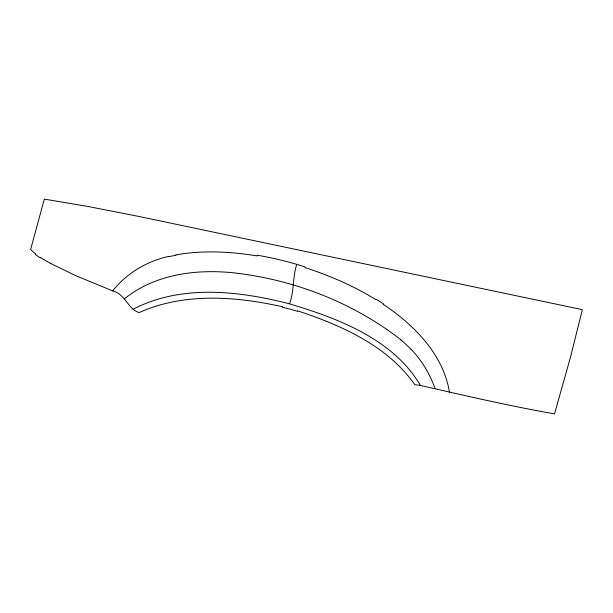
<?xml version="1.0" encoding="UTF-8"?>
<svg xmlns="http://www.w3.org/2000/svg" width="613" height="613" viewBox="0 0 613 613"><rect width="100%" height="100%" fill="white"/><g stroke="black" fill="none" stroke-linecap="round" stroke-linejoin="round"><path stroke-width="0.92" d="M296.523 264.992C292.608 277.651 294.217 291.359 289.505 303.833M50.833 263.567L75.843 275.697L112.669 290.899C126.592 273.329 146.745 261.253 168.575 256.441M124.401 298.845C155.495 273.735 197.692 268.617 236.266 273.13C295.704 280.302 353.916 303.106 401.193 340.016M112.669 290.899C122.454 293.221 126.355 303.037 133.052 309.274C180.858 284.294 238.189 290.777 288.616 303.596C337.518 318.093 393.408 339.158 420.426 385.439C464.915 395.615 509.518 405.952 554.527 413.89L570.573 356.889L582.35 309.657L138.837 216.435L87.023 206.29L44.335 199.11L30.65 249.422A24.589 18.444 16.2 0 0 31.623 250.487L35.761 254.111M175.747 254.916C202.635 250.112 230.289 251.506 257.123 255.92M420.426 385.439L414.794 384.657C387.6 345.824 341.487 325.365 297.788 310.914M282.585 306.784C235.76 296.271 183.885 292.393 139.082 312.615A17.08 13.44 15.7 0 1 133.052 309.274M305.013 267.59C329.817 275.559 353.877 286.087 376.091 299.757M43.477 259.337L40.81 257.667M383.217 304.324C413.982 324.798 443.299 354.276 449.475 392.22M411.039 349.241C421.836 360.298 429.736 373.899 435.031 388.366M401.071 340.054A106.08 55.438 21.9 0 1 410.917 349.257M40.466 258.019A65.576 49.599 15.7 0 1 35.37 254.426M50.848 263.536A134.806 100.747 16.2 0 1 43.5 259.322M168.79 256.74A118.845 76.479 9.8 0 1 175.946 255.23M257.207 255.215A315.136 286.018 23.6 0 1 305.205 266.954M376.405 299.382A186.965 129.611 23.7 0 1 383.554 303.971M282.478 307.22A192.681 122.715 13.3 0 1 297.627 311.335"/></g></svg>
